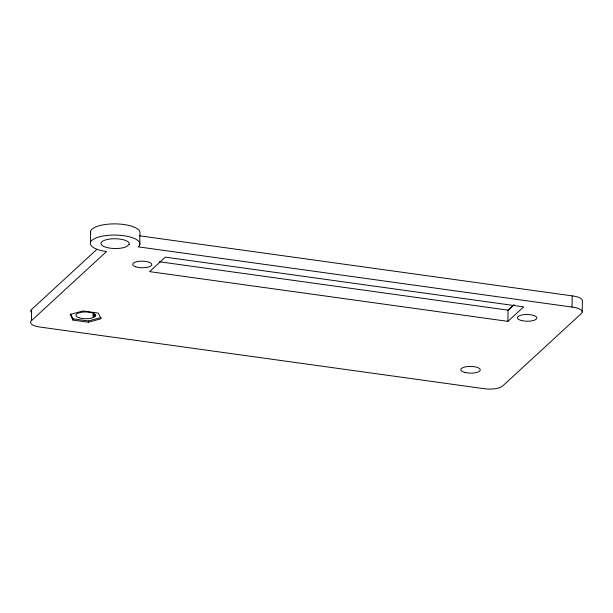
<?xml version="1.0" encoding="UTF-8"?>
<svg xmlns="http://www.w3.org/2000/svg" width="613" height="613" viewBox="0 0 613 613"><rect width="100%" height="100%" fill="white"/><g stroke="black" fill="none" stroke-linecap="round" stroke-linejoin="round"><path stroke-width="0.92" d="M31.47 320.653L106.493 251.568A24.773 8.551 0.7 0 1 91.873 240.411A24.773 8.551 0.7 0 1 123.711 235.706A24.773 8.551 0.7 0 1 138.323 246.863L572.044 307.067A14.153 4.889 0.7 0 1 581.645 313.235L502.606 386.044A14.153 4.889 0.7 0 1 484.416 388.734L39.822 327.028A14.153 4.889 0.7 0 1 31.47 320.653L31.608 309.458L96.816 249.407M73.001 320.078L70.242 314.446L82.908 310.952L98.341 313.097L101.099 318.729L88.433 322.216L73.001 320.078L73.016 318.837L70.656 314.009M88.433 322.216L88.448 320.974L101.114 317.488M90.44 242.572L90.578 231.377M139.764 244.702L139.902 233.499A24.773 8.551 0.7 0 0 114.302 223.883A24.773 8.551 0.7 0 0 90.816 233.607M507.924 321.365L523.655 306.868L165.349 257.138L149.61 271.628L507.924 321.365L508.062 310.163L513.487 305.167M572.044 307.067L572.182 295.872L139.412 235.79M582.212 311.986L582.35 300.784A14.153 4.889 0.7 0 0 572.182 295.872M93.889 313.442L92.961 314.645L95.781 315.036M508.054 310.354L514.215 304.684M159.227 261.743L508.062 310.163M95.413 315.971L92.87 315.618L93.352 316.952M73.016 318.837L88.448 320.974M30.926 311.963A14.153 4.889 0.7 0 1 31.608 309.458M129.197 244.242L126.646 246.587A14.145 4.889 0.7 0 1 103.467 246.296A14.145 4.889 0.7 0 1 111.52 238.871A14.145 4.889 0.7 0 1 129.19 244.242M78.832 317.657A9.731 3.364 0.7 0 0 95.099 316.3A9.731 3.364 0.7 0 0 83.13 312.071A9.731 3.364 0.7 0 0 78.832 317.657M464.922 372.451A9.731 3.364 0.7 0 0 480.24 370.191A9.731 3.364 0.7 0 0 466.493 366.674A9.731 3.364 0.7 0 0 464.922 372.451M521.502 320.538A9.731 3.364 0.7 0 0 536.819 318.27A9.731 3.364 0.7 0 0 523.073 314.76A9.731 3.364 0.7 0 0 521.502 320.538M135.695 266.785A9.555 3.303 0.7 0 0 151.541 265.306A9.555 3.303 0.7 0 0 139.48 261.268A9.555 3.303 0.7 0 0 135.695 266.785"/></g></svg>
